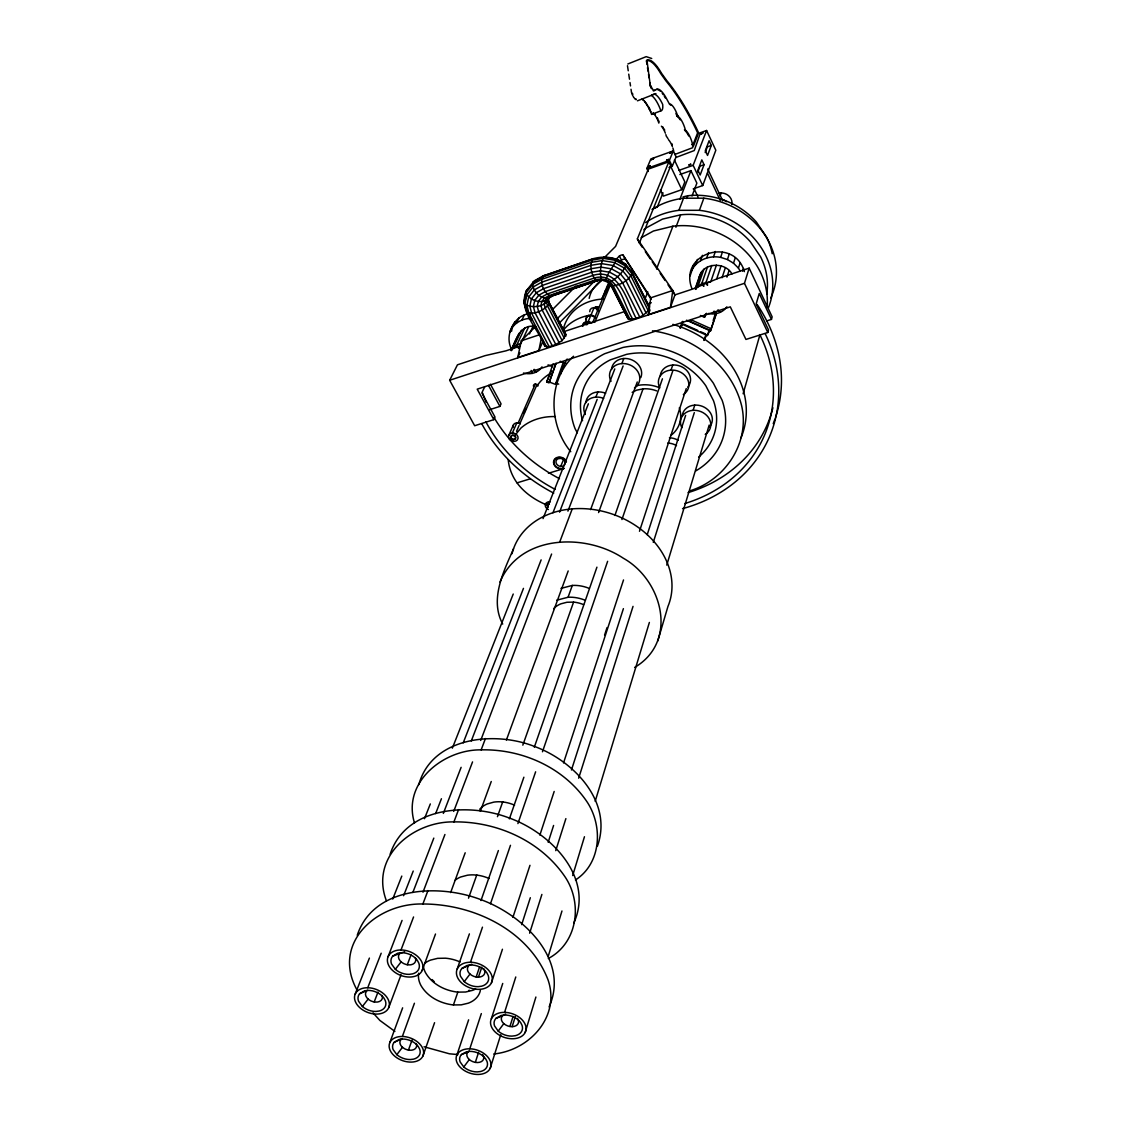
<?xml version="1.0" encoding="UTF-8"?>
<svg xmlns="http://www.w3.org/2000/svg" width="1131" height="1131" viewBox="0 0 1131 1131"><rect width="100%" height="100%" fill="white"/><g stroke="black" fill="none" stroke-linecap="round" stroke-linejoin="round"><path stroke-width="1.5" d="M744.382 271.61C734.231 236.011 678.331 252.934 691.819 288.363M702.761 132.85L700.881 133.91M700.966 134.151L702.902 133.161M690.716 164.094L688.722 165.112L690.801 164.334M699 280.248C698.972 263.085 724.405 260.37 731.997 273.928M615.731 259.72L619.406 256.016A2.828 0.975 -26.7 0 1 622.842 254.843L650.792 297.792L648.275 314.616L670.457 307.321L672.775 290.483L637.361 238.881L668.845 161.79L648.317 169.113L615.589 246.388L604.421 257.557M544.294 343.513L544.789 346.326L549.185 346.722L555.83 344.545L562.149 340.601L545.241 308.099L544.223 304.211L544.93 301.086L547.036 298.443L551.023 296.237L597.946 280.474L552.578 295.855C544.181 303.207 531.188 291.614 532.998 282.283L542.201 277.166L591.81 260.13L602.979 258.292L615.363 260.328L625.853 266.138L632.172 273.956L649.505 308.791C645.08 315.408 636.131 320.342 628.115 318.871L610.627 284.828L610.839 283.259L612.422 286.397M357.24 935.252C373.725 885.842 439.492 883.721 481.014 899.696C522.465 914.583 570.264 959.569 549.086 1006.901M595.288 259.451L592.757 258.843L543.318 275.823L534.27 280.856L526.339 290.752C517.546 311.237 538.596 328.457 544.789 346.326M390.138 854.258C405.704 806.389 468.913 802.331 509.417 818.066C549.977 832.473 594.595 877.175 573.884 922.811M562.149 340.601L565.981 334.79L548.365 301.27L547.362 297.382M418.809 784.645C431.915 736.875 494.544 730.654 534.341 746.403C573.488 760.569 613.398 801.893 597.366 846.271M527.597 313.909C512.795 317.062 504.157 336.868 511.975 349.917M511.58 331.284L512.301 326.958M513.516 548.789C503.479 571.89 489.469 599.303 502.701 624.086M596.405 309.314L597.507 307.519L594.199 308.183M594.878 307.844L597.465 307.844L597.578 308.961M596.645 309.809L598.257 307.476M597.394 308.876C598.469 311.025 598.426 304.027 594.001 308M534.949 327.113L521.306 340.784L517.758 357.552L538.823 350.624L541.198 338.876M626.15 264.711C623.124 272.317 616.31 279.315 608.732 282.425L601.579 279.965L596.758 280.742C591.075 275.837 589.279 265.46 592.757 258.843C604.138 255.465 616.833 257.119 626.15 264.711L615.872 259.027L603.742 257.034C600.717 263.975 599.402 272.67 601.579 279.965M608.492 280.375L608.167 281.817L611.461 285.79L628.115 318.871M634.661 667.431C678.699 641.348 662.483 580.118 623.294 558.205C585.151 532.786 519.808 534.624 499.987 582.041M520.345 346.072L505.953 350.836L485.086 355.657L457.447 364.818L449.657 380.27L474.667 425.737L493.823 419.643L477.211 389.163L730.301 306.84L745.951 339.441L767.793 332.5L768.515 329.927L756.172 303.9L759.24 293.509L771.455 319.394L766.761 320.893M771.455 319.394L772.162 316.878L749.16 268.132L717.817 278.523L693.105 288.886L674.938 294.894L670.457 307.321M743.124 393.758L759.961 334.677M657.775 640.994L667.94 606.47A82.45 65.739 19.4 0 0 611.843 513.926A82.45 65.739 19.4 0 0 512.032 553.709M525.166 1032.476A18.28 12.498 18.5 0 0 504.709 1012.372A18.28 12.498 18.5 0 0 494.996 1031.825A18.28 12.498 18.5 0 0 525.166 1032.476L535.896 997.033M548.167 956.543L561.966 910.978M572.696 875.55L584.458 836.742M595.189 801.313L649.378 622.446M666.753 565.09L709.194 425.03M767.793 332.5L744.467 283.316L749.16 268.132M693.869 264.597L690.108 275.879M742.699 271.186L743.548 268.499M495.958 1018.352L501.174 1015.468L504.61 1015.03A14.618 9.995 18.5 0 1 520.642 1022.58L522.041 1025.308A14.618 9.995 18.5 0 1 515.326 1035.699L511.891 1036.123A14.618 9.995 18.5 0 1 498.205 1031.119L494.544 1025.902A14.618 9.995 18.5 0 1 495.958 1018.352L502.461 1015.836A8.892 6.093 18.5 0 0 509.925 1026.496L513.078 1016.387M512.145 1026.665L515.312 1016.557M504.582 1012.372L515.778 976.986M529.633 933.188L541.89 894.437M555.745 850.639L565.882 818.632M578.662 778.199L633.035 606.372M653.28 542.357L694.321 412.631M490.161 1068.413A17.969 12.073 19 0 0 469.902 1048.805A17.969 12.073 19 0 0 460.628 1067.664A17.969 12.073 19 0 0 490.161 1068.413L500.75 1034.752M693.105 410.327L694.759 405.11M740.141 270.973L738.43 268.089L740.141 262.745M686.517 320.214L710.48 330.945L716.616 313.047M738.43 268.089L733.51 263.198L735.235 257.868M491.363 1018.748L502.73 983.447M521.674 924.621L530.326 897.731M548.182 842.27L553.596 825.46M571.452 769.999L623.407 608.648M647.215 534.694L685.64 415.36M682.785 321.345L681.526 323.961L707.384 335.539L709.01 330.563M726.922 277.166L729.099 270.465M713.18 320.412L715.866 312.156M710.48 330.945L716.135 313.443M461.42 1054.573L466.481 1051.802L469.846 1051.378A14.364 9.656 19 0 1 485.609 1058.8L487.023 1061.458A14.364 9.656 19 0 1 480.562 1071.509L477.211 1071.905A14.364 9.656 19 0 1 463.767 1066.985L460.119 1061.896A14.364 9.656 19 0 1 461.42 1054.573L467.909 1051.986A8.737 5.895 19 0 0 475.331 1062.377L478.597 1052.297M705.532 335.723L703.991 340.445L706.917 334.536M733.51 263.198L727.445 259.536L729.184 254.221M604.576 635.099L607.036 627.592M722.059 277.759L725.353 267.722M469.789 1048.805L481.325 1013.602M491.448 982.811A18.492 12.823 19.4 0 0 470.595 962.255A18.492 12.823 19.4 0 0 461.038 982.358A18.492 12.823 19.4 0 0 491.448 982.811L502.447 949.248M512.909 917.354L529.972 865.314M539.869 835.102L554.176 791.46M563.535 762.916L623.52 579.949M639.482 531.273L686.248 388.597M716.587 279.258L721.013 265.912M700.358 315.478L704.5 317.316L705.56 314.135M456.924 1054.94L468.63 1019.823M716.39 265.135L710.777 281.817L701.814 283.528L695.381 289.112L701.163 272.387M691.974 269.927C697.205 259.635 709.674 255.224 720.631 257.359L722.412 252.043M476.165 977L479.558 966.977M707.101 285.026L706.126 282.128L711.795 265.446M478.427 977.156L481.82 967.118M470.468 962.241L482.47 927.166M490.472 903.782L510.477 845.309M517.913 823.594L535.627 771.809M542.484 751.762L607.63 561.315M621.923 519.553L672.789 370.869M713.548 256.808L715.358 251.492M670.994 370.12L672.761 365.016M418.668 973.211A32.135 22.153 19.8 0 0 420.831 985.285C427.447 996.906 440.44 1003.522 453.432 1004.95L457.829 992.127L465.604 992.014L472.602 990.346A31.922 22.125 19.8 0 0 475.656 988.946M703.468 286.143L701.814 283.528L707.525 266.845M695.834 289.395L698.463 281.775M706.705 257.925L708.543 252.623M698.152 285.903L703.906 269.206M457.221 968.914L469.393 933.895M480.986 900.559L498.375 850.554M509.388 818.872L523.879 777.209M534.313 747.195L596.928 567.168M614.896 515.482L662.427 378.8M680.127 327.962L682.29 321.713M681.116 327.552L682.742 322.844M695.268 288.334L699.495 276.148M700.556 260.625L702.422 255.323M414.427 1003.254L402.353 1036.477A17.87 11.974 20.2 0 0 393.772 1055.336A17.87 11.974 20.2 0 0 422.909 1056.043L434.573 1022.693M695.537 264.725L697.417 259.409M720.108 196.031L721.168 193.005M549.355 382.066L556.028 363.235L549.03 382.914L546.683 382.024L553.073 363.942M468.517 898.184L476.787 874.899M497.442 816.681L502.758 801.709M522.819 745.159L573.573 602.116A26.253 20.612 19.5 0 1 583.554 604.618M563.323 362.316L555.42 384.342L547.008 381.175M556.692 600.193L568.059 597.253L572.314 585.434A31.852 25.108 19.5 0 1 588.544 588.12M598.582 512.569L643.044 388.866A26.677 22.436 19.2 0 1 656.687 390.902M408.447 1050.091L412.037 1040.124M768.373 307.844A78.364 68.68 18.8 0 0 699.41 210.309L703.85 198.179L683.534 198.222A77.572 68.242 18.7 0 0 652.036 209.461M422.174 970.483A18.393 12.695 20.7 0 0 401.137 949.969A18.393 12.695 20.7 0 0 392.174 970.073A18.393 12.695 20.7 0 0 422.174 970.483L435.506 934.022M450.647 892.571L465.194 852.788M480.336 811.337L491.25 781.507M506.391 740.056L568.186 570.957M590.608 509.629L637.262 381.981M389.813 1042.626L402.636 1007.834M693.204 188.891L702.719 185.555L715.824 150.239L706.592 130.489L700.061 132.836M648.275 314.616L650.042 309.951M381.189 953.235L367.731 987.745A18.082 12.271 21.1 0 0 359.305 1007.226A18.082 12.271 21.1 0 0 388.668 1007.763L401.067 974.752M535.967 326.788C520.939 322.717 515.397 340.191 511.226 350.737M357.226 990.388C330.931 943.395 376.566 902.92 422.881 903.994L427.97 890.564M386.42 900.827C369.625 856.888 412.617 821.219 453.927 821.898L458.564 809.612M414.483 822.916C401.972 782.496 443.451 749.288 481.156 749.867L485.439 738.529M559.774 541.862L572.244 508.865M692.031 195.946L696.866 183.137L690.928 170.625L679.858 174.556M704.062 164.674L700.16 175.022L697.884 170.216L701.814 159.895L704.062 164.674L700.047 166.087L697.813 171.997M711.3 145.432L707.539 155.428L705.306 150.677L709.095 140.725L711.3 145.432L707.356 146.846L705.193 152.558M407.301 964.757L411.02 954.861M401.01 949.969L413.564 916.972M422.98 892.232L444.935 834.494M453.715 811.394L472.546 761.898M480.703 740.452L551.603 554.034M567.918 511.141L623.124 365.963M675.9 227.26L680.622 214.833A73.43 64.34 18.8 0 1 750.235 241.596L760.626 256.864A73.43 64.34 18.8 0 1 766.733 294.187M686.814 198.519L687.874 195.734A72.271 63.718 18.7 0 1 756.385 222.058L766.592 237.142A72.271 63.718 18.7 0 1 772.233 253.768M645.66 222.553A78.364 68.68 18.8 0 1 678.897 210.324L683.534 198.222M645.264 298.372L647.78 291.812M656.574 268.853L672.917 226.214A78.986 68.892 18.8 0 1 767.115 306.982M621.88 363.574L623.803 358.513M660.405 189.867L663.416 196.115L681.809 189.655L684.835 181.879L674.415 160.022M679.901 199.226L690.928 170.625M702.719 185.555L693.147 165.324L706.592 130.489M388.103 956.642L402.07 920.422M412.857 892.444L433.809 838.113M443.338 813.415L461.123 767.327M471.274 740.975L541.127 559.887M559.534 512.145L614.783 368.918M374.191 1001.953L378.008 992.071M646.96 64.297L646.437 60.918L647.427 59.971A31.47 9.868 69.4 0 1 661.395 73.091L666.781 80.612A127.294 40.914 70.1 0 1 696.795 128.976L698.619 132.878L693.402 146.224L692.624 144.627A12.045 3.746 69.9 0 0 685.556 130.305L685.23 129.471A12.102 3.775 69.8 0 0 678.543 116.762L677.37 114.966A12.158 3.803 69.7 0 0 670.33 104.109L669.665 103.995M403.611 895.71L413.225 871.054M435.661 813.542L441.429 798.74M463.215 742.869L523.469 588.374M552.946 512.767L597.168 399.37M692.455 146.055L697.629 132.85L695.819 128.976A125.965 40.518 70.1 0 0 666.102 81.107L660.773 73.656A31.145 9.783 69.4 0 0 646.932 60.692L646.437 60.918M595.881 397.094L597.889 391.976M355.162 994.163L369.413 958.084M392.74 899.046L401.802 876.087M424.478 818.703L430.317 803.943M452.343 748.185L513.234 594.029M543.036 518.606L588.389 403.809M511.834 440.949L512.583 439.068A2.46 2.022 23.7 0 1 511.452 435.675A2.46 2.022 23.7 0 1 515.354 436.354A2.46 2.022 23.7 0 1 513.813 439.295M657.238 207.129L663.006 192.807M669.001 167.501L672.224 166.356L676.098 156.785L673.298 150.89L650.89 158.934L646.819 168.505L648.247 171.445M642.366 247.35L639.397 243.038L670.725 165.734L668.845 161.79M672.224 166.356L669.396 160.432L673.298 150.89M547.588 505.288C536.264 500.821 524.628 493.286 517.023 482.866A53.666 44.491 22.5 0 1 508.243 459.723M560.707 466.424L562.984 466.099A4.708 3.902 22.5 0 0 564.977 461.787A4.708 3.902 22.5 0 0 560.439 458.408L558.149 458.734A4.708 3.902 22.5 0 0 556.169 463.06A4.708 3.902 22.5 0 0 560.707 466.424L563.676 459.243M592.602 322.745L608.068 285.592M594.793 322.392L610.754 283.909M610.613 283.782L602.144 298.287L608.902 282.086M586.819 324.894L594.114 307.66M585.872 324.569L587.102 321.656M546.683 382.024L551.532 370.812M513.658 439.634L512.428 439.422L513.658 439.634A2.46 2.022 23.7 0 0 515.199 436.707A2.46 2.022 23.7 0 0 511.297 436.029A2.46 2.022 23.7 0 0 512.428 439.422M517.984 423.418L535.274 384.088A2.361 1.979 23.8 0 1 538.003 385.982M523.936 413.183L526.014 408.447M514.478 435.972L520.868 428.112A53.666 44.491 22.5 0 1 555.392 416.576M516.542 431.293L519.072 425.496M519.765 423.927L537.013 384.582M512.343 433.032L516.81 422.909M508.78 435.35L513.262 425.214M538.823 350.624L543.036 341.237M493.823 419.643L495.01 417.056L481.834 392.853L484.704 386.83M489.751 409.648L499.902 406.397L501.061 403.852L490.416 384.201M517.758 357.552L519.935 352.858M529.478 333.984L533.026 326.308M528.686 326.647L520.854 343.527L516.867 344.87L511.141 350.2L519.072 333.292M605.509 290.823L606.06 289.819L605.057 291.883L606.287 289.889L605.212 291.968L605.792 290.978M609.326 283.74L608.86 284.8L609.722 283.004M609.51 283.839C611.136 280.728 607.927 286.85 609.609 283.881M509.728 332.358C512.484 324.512 520.119 319.493 528.191 318.546L530.086 314.517M518.281 348.037L516.867 344.87L524.756 327.99M513.559 347.146L521.476 330.266M521.942 320.031L524.473 314.658M512.385 327.184L514.958 321.798M516.542 322.985L519.101 317.599M680.297 328.032L682.46 323.593M704.5 317.316L706.479 313.301M707.384 335.539L709.957 330.337L688.623 320.78M602.144 298.287L610.09 283.513M615.349 259.579C617.894 262.816 600.01 280.05 608.732 282.425M498.205 1031.119L503.818 1023.612M463.767 1066.985L469.323 1059.549M464.261 981.609A14.802 10.25 19.4 0 0 478.116 986.67L481.566 986.204A14.802 10.25 19.4 0 0 488.21 975.459L486.768 972.66A14.802 10.25 19.4 0 0 470.524 964.983L467.061 965.464L461.844 968.475A14.802 10.25 19.4 0 0 460.501 976.251L464.261 981.609L469.987 974.074M396.84 1054.658A14.293 9.571 20.2 0 0 410.228 1059.549L413.522 1059.153A14.293 9.571 20.2 0 0 419.643 1049.087L418.201 1046.444A14.293 9.571 20.2 0 0 402.466 1039.05L399.172 1039.474L394.238 1042.259A14.293 9.571 20.2 0 0 393.121 1049.582L396.84 1054.658L402.466 1047.278M362.387 1006.505A14.463 9.811 21.1 0 0 375.93 1011.453L379.253 1011.015A14.463 9.811 21.1 0 0 385.303 1000.624L383.805 997.91A14.463 9.811 21.1 0 0 367.872 990.403L364.55 990.855L359.616 993.753A14.463 9.811 21.1 0 0 358.584 1001.303L362.387 1006.505L368.126 999.097M395.341 969.324A14.717 10.165 20.7 0 0 409.125 974.357L412.518 973.89A14.717 10.165 20.7 0 0 418.823 963.145L417.325 960.346A14.717 10.165 20.7 0 0 401.137 952.712L397.73 953.193L392.655 956.204A14.717 10.165 20.7 0 0 391.51 963.98L395.341 969.324L401.137 961.845M549.002 297.821L546.683 302.585L547.588 306.077L564.397 338.438M524.162 300.69L525.604 298.909M542.018 366.854C538.257 373.046 530.156 374.898 523.497 373.018M527.725 289.154L526.339 290.752L523.893 302.486L527.06 312.552C534.864 314.771 544.167 310.431 548.959 304.154L548.323 299.008L548.959 304.154L565.726 336.444M726.894 306.812C722.893 312.637 715.174 315.111 708.416 313.457M532.998 282.283L544.888 275.455L593.959 258.603M556.919 319.027L596.122 279.484M559.11 323.254L601.918 279.965M552.324 309.724L575.891 286.129M573.53 356.237C547.432 380.709 548.507 425.072 570.773 451.736M650.438 86.465L646.932 60.197M392.655 956.204L404.672 951.722M359.616 993.753L367.745 990.261M461.844 968.475L471.712 964.234M394.238 1042.259L402.184 1038.682M575.439 879.989C601.409 863.321 603.162 826.054 587.003 801.794C563.803 767.468 522.041 748.863 481.156 749.867M502.461 1015.836L505.628 1014.069M467.909 1051.986L469.238 1050.968M548.295 958.523C578.21 942.731 582.917 902.043 564.27 875.719C539.685 840.404 496.396 821.318 453.927 821.898M654.637 90.296L653.76 90.862A5.188 1.64 69.3 0 1 653.195 90.734M671.121 105.381A12.045 3.761 69.7 0 0 669.609 104.377L666.979 99.5A20.047 6.305 69.6 0 0 657.309 89.08L656.715 89.505A19.835 6.249 69.6 0 1 658.341 89.83M641.15 237.779L653.449 231.007L672.917 226.214M550.246 296.379L553.681 294.484L551.023 296.237C543.983 293.452 539.02 282.439 543.318 275.823L544.888 275.455M654.368 208.472L657.351 206.86M656.644 89.278L654.326 90.452A5.245 1.654 69.3 0 1 650.961 86.013L650.905 85.829M632.158 392.358L636.527 390.195L643.044 388.866M690.348 490.684C725.522 479.7 750.065 442.56 741.653 405.831C731.517 364.917 693.091 336.656 652.502 330.817M564.03 468.39L563.295 468.729A6.984 5.796 22.5 0 1 554.614 465.647A6.984 5.796 22.5 0 1 555.83 458.055L557.314 457.376A6.984 5.796 22.5 0 1 566.447 461.165M561.004 588.389L572.314 585.434M627.832 63.986L646.197 56.649L651.725 58.487M637.46 100.815L655.909 93.604M598.356 307.646L594.849 307.575M648.36 107.502L649.646 108.76L648.925 107.275M642.026 99.033A17.53 5.655 69.5 0 1 651.612 114.401L660.872 110.824A14.208 4.482 69.4 0 0 662.667 104.391A16.498 5.217 69.5 0 0 653.308 94.382L651.315 95.4A17.573 5.598 69.5 0 1 660.872 110.824M665.862 134.617A10.009 3.195 69.7 0 1 666.272 136.073L667.997 138.632M674.698 154.495L692.851 147.638M676.14 157.393L694.278 150.55L700.174 133.599M646.819 168.505L669.396 160.432M678.826 170.413L693.147 165.324M555.293 293.933L560.142 292.293M574.661 287.373L582.734 284.63M592.418 281.35L597.267 279.71M521.306 340.784L538.992 334.917M650.792 297.792L672.775 290.483L674.938 294.894L668.025 284.814M564.468 331.468L624.581 311.562M647.95 303.829L651.286 302.726M449.657 380.27L744.467 283.316M517.023 482.866L530.368 478.795M548.422 473.267L563.719 468.616M563.62 468.107L562.121 468.517A6.475 5.358 22.5 0 1 554.543 464.629A6.475 5.358 22.5 0 1 556.989 457.998L558.488 457.574A6.475 5.358 22.5 0 1 566.362 462.183M682.997 196.907L687.874 195.734M680.622 214.833L662.455 219.131L646.607 227.642A73.43 64.34 18.8 0 0 643.836 229.791M468.701 990.431L469.506 990.275M677.596 115.701L676.819 115.843L677.752 116.889A11.989 3.732 69.8 0 1 680.198 119.801M677.116 116.436L677.907 116.309M493.738 1053.979C529.421 1050.459 560.637 1016.684 548.068 979.955C529.039 930.389 473.748 903.98 422.881 903.994M545.481 504.03L548.903 503.945A2.418 1.979 22.3 0 0 547.828 506.518M573.573 602.116L566.942 602.258L560.849 603.841A26.253 20.612 19.5 0 0 553.625 608.662M453.432 1004.95L461.25 1004.851L468.276 1003.183A32.135 22.153 19.8 0 0 480.392 990.318M678.897 210.324L699.41 210.309M684.439 129.782L685.301 129.782M685.556 130.305L684.693 130.291A11.932 3.704 69.9 0 1 688.751 136.017M528.191 318.546L531.542 318.589M697.629 132.85L698.619 132.878M457.942 1054.573L449.445 1053.809L424.054 1046.769M691.691 144.471L692.624 144.627M457.829 992.127C444.921 990.728 432 984.126 425.454 972.561A31.922 22.125 19.8 0 1 423.347 966.454M720.631 257.359L727.445 259.536M560.198 361.256L566.108 363.362M548.04 364.875L552.72 366.642M555.929 383.07L558.686 384.116M690.688 319.621L711.47 328.923M683.986 324.272L697.742 330.436M700.796 331.807L705.391 333.857M619.76 262.01L624.171 264.442M394.889 1031.401L379.86 1020.416L373.004 1012.839M717.605 310.233L720.433 312.326L718.256 310.106M533.959 370.063L536.25 372.127L534.129 369.342M432.07 979.545L434.205 981.68M594.864 317.754L594.185 317.005A4.821 4.128 23 0 0 588.445 316.1M701.814 283.528L704.019 286.03M610.627 284.828L611.461 285.79C619.661 285.903 629.628 280.304 632.356 272.415L625.57 264.131M714.071 311.11L716.135 313.683M565.981 334.79L548.365 301.27M645.32 251.676L650.254 258.886M652.234 261.756L657.168 268.966M660.136 273.278L665.07 280.488M516.867 344.87L518.818 347.768M649.081 108.972L650.919 111.729M527.06 312.552L524.954 303.674M622.842 254.843L651.088 299.291M577.333 432.805L575.071 428.677A78.689 66.163 19.1 0 1 604.661 353.72L622.983 347.457A78.689 66.163 19.1 0 1 713.435 383.282L722.101 400.218A78.689 66.163 19.1 0 1 695.678 470.963M488.479 385.332L499.902 406.397M598.78 310.799L597.521 309.032A4.793 4.114 23 0 0 589.732 311.704M706.126 282.128L707.667 285.054M552.38 345.93L535.02 312.75L533.394 306.558L534.765 300.379L538.922 295.12L545.269 291.614L592.87 275.427C619.463 267.142 626.956 301.496 636.145 318.362M549.185 346.722L531.669 313.301L529.817 306.261L531.429 298.909L536.377 292.66L543.615 288.645L591.881 272.189L600.66 270.761L609.807 272.274L617.568 276.572L622.545 282.708L639.679 316.949M546.57 346.864L528.926 313.245L526.862 305.412L528.7 297.001L534.355 289.861L542.385 285.394L591.259 268.711L600.999 267.114L611.475 268.853L620.339 273.744L625.867 280.573L643.115 315.082M528.955 314.277L532.192 320.426M541.876 338.89L543.488 341.972M559.195 342.707L542.159 310.007L540.971 305.483L541.862 301.525L544.534 298.16L549.171 295.615L595.429 279.923C601.961 277.83 609.821 279.781 613.285 286.044L630.052 319.38M555.83 344.545L538.625 311.605L537.239 306.289L538.356 301.284L541.735 297.029L547.178 294.018L594.086 278.085C618.742 270.86 623.252 304.762 632.823 319.211M597.21 306.939L597.875 308.24M597.564 308.084L598.143 308.848M596.504 307.024L597.027 307.802M597.324 308.48L597.649 309.371M648.275 310.799L630.928 275.978L624.708 268.259L614.387 262.562L602.215 260.554L591.216 262.364L541.65 279.357L532.574 284.404L526.028 292.717C529.039 300.676 542.484 304.847 548.634 298.4L548.903 296.435L548.097 300.804C542.767 307.137 531.782 308.395 524.826 304.112L526.848 294.88L533.04 287.02L541.707 282.199L591.018 265.318L601.536 263.594L613.044 265.502L622.799 270.889L628.751 278.254L646.07 312.962M619.406 256.016L621.485 260.187A2.813 0.975 -26.7 0 1 624.92 259.013M649.646 307.151L631.48 271.468L648.685 306.049M637.361 238.881L639.397 243.038M598.115 307.165L598.511 307.957M670.556 166.13L681.809 189.655M694.236 189.047L698.011 196.992M707.737 168.971L722.723 200.837M707.483 173.241L720.263 200.385M531.118 370.445L532.291 373.442M658.836 123.109L658.496 122.077A10.052 3.223 69.6 0 0 653.223 113.439M647.483 67.676L648.006 71.069M648.53 74.448L649.067 77.827M649.844 82.902L650.367 86.281M627.479 65.725L628.242 70.772M628.737 74.137L629.5 79.184M630.009 82.549L630.518 85.914M631.027 89.278L631.536 92.657M560.58 374.191A95.753 80.782 19.1 0 1 567.14 359.022M672.846 324.371A95.753 80.782 19.1 0 1 741.031 437.754M568.059 597.253A32.092 25.193 19.5 0 1 584.416 599.953M698.661 457.08A69.189 58.19 19.1 0 0 713.477 400.657L705.843 385.798A69.189 58.19 19.1 0 0 626.475 354.371L610.372 359.842A69.189 58.19 19.1 0 0 582.536 420.661M679.307 407.839A32.969 27.724 19.1 0 1 670.711 435.534M636.866 385.657A32.969 27.724 19.1 0 1 658.68 387.396M611.532 369.385A15.353 13.035 20.6 0 1 629.727 359.135A15.353 13.035 20.6 0 1 640.768 377.641M669.425 437.824A15.099 12.582 17.9 0 1 678.19 440.312M682.247 415.727A15.283 12.879 17.1 0 1 702.563 406.411A15.283 12.879 17.1 0 1 709.533 426.825M585.872 402.579A15.17 12.724 21.1 0 1 605.594 393.249M660.235 375.902A15.41 13.12 18.4 0 1 680.622 366.303A15.41 13.12 18.4 0 1 687.747 387.099M703.85 198.179A77.572 68.242 18.7 0 1 770.748 297.934M721.677 199.353A10.221 9.161 18.5 0 1 726.413 201.714M718.595 193.344A10.165 9.119 18.5 0 1 728.505 195.635A10.165 9.119 18.5 0 1 731.842 204.541M455.143 880.229A30.763 21.899 19.8 0 1 460.699 876.992L467.513 875.196A30.763 21.899 19.8 0 1 489.087 878.49M479.714 809.259A29.547 21.616 19.7 0 1 487.221 803.957L493.809 802.119A29.547 21.616 19.7 0 1 514.563 805.173M424.775 963.329A32.135 22.153 19.8 0 1 430.529 960.106L437.598 958.353L445.501 958.197A32.135 22.153 19.8 0 1 460.077 961.944M562.998 330.577A49.651 42.54 22.6 0 1 588.601 315.45M563.323 329.192A49.043 42.229 22.6 0 1 603.176 299.051M589.18 298.344A36.984 32.191 22.7 0 1 595.019 286.27M596.136 284.984A36.984 32.191 22.7 0 1 602.894 279.541M611.009 381.345A15.41 13.063 20.6 0 1 616.961 364.719A15.41 13.063 20.6 0 1 636.993 370.374A15.41 13.063 20.6 0 1 634.449 387.99M415.43 958.07A8.949 6.192 20.7 0 1 406.17 964.517A8.949 6.192 20.7 0 1 399.512 953.843M482.626 1054.559A8.737 5.895 19 0 1 475.331 1062.377M667.7 443.098A15.155 12.611 17.9 0 1 676.494 445.6M402.466 1036.477A17.87 11.974 20.2 0 1 422.909 1056.043M416.349 1043.871A8.695 5.839 20.2 0 1 407.358 1049.851A8.695 5.839 20.2 0 1 400.897 1039.714M681.866 427.73A15.339 12.908 17.1 0 1 688.171 411.43A15.339 12.908 17.1 0 1 708.133 417.085A15.339 12.908 17.1 0 1 705.235 434.361M517.461 1018.395A8.892 6.093 18.5 0 1 509.925 1026.496M585.307 414.469A15.226 12.752 21.1 0 1 587.555 400.374A15.226 12.752 21.1 0 1 603.615 398.395M382.08 995.506A8.808 5.98 21.1 0 1 373.089 1001.713A8.808 5.98 21.1 0 1 366.458 991.336M367.844 987.745A18.082 12.271 21.1 0 1 388.668 1007.763M659.797 387.933A15.466 13.148 18.4 0 1 666.032 371.265A15.466 13.148 18.4 0 1 686.164 376.962A15.466 13.148 18.4 0 1 683.35 394.578M483.686 968.617A9.006 6.249 19.4 0 1 476.179 977A9.006 6.249 19.4 0 1 468.531 966.072M582.804 326.378A5.485 4.694 22.9 0 1 585.363 322.42A5.485 4.694 22.9 0 1 590.75 322.844M582.451 325.855A5.853 5.005 22.9 0 1 585.674 321.939A5.853 5.005 22.9 0 1 591.4 322.886M759.806 334.606A154.268 130.659 20.7 0 1 684.707 503.564M555.208 489.398A154.268 130.659 20.7 0 1 485.863 421.778M765.334 333.984A159.598 135.183 20.7 0 1 682.544 508.639M553.738 493.13A159.598 135.183 20.7 0 1 481.947 424.097M757.134 304.493A158.382 134.603 20.7 0 1 765.729 318.843L768.203 323.763A158.382 134.603 20.7 0 1 775.484 417.466M774.947 419.021A158.382 134.603 20.7 0 1 773.222 423.644M772.911 407.768A153.095 130.093 20.7 0 1 688.03 492.635M559.435 478.667A153.095 130.093 20.7 0 1 493.964 417.367M486.259 402.325A153.095 130.093 20.7 0 1 482.584 393.008M536.985 385.982A51.715 43.572 22.6 0 1 550.387 373.428M585.943 320.709A5.457 4.68 23 0 1 588.912 315.28A5.457 4.68 23 0 1 595.641 317.839M586.367 319.677A4.821 4.128 23 0 1 586.438 318.589M586.833 317.585A4.821 4.128 23 0 1 587.526 316.737M548.422 509.53A4.835 3.958 22.3 0 1 545.326 504.525A4.835 3.958 22.3 0 1 550.26 501.881M533.479 386.265A2.361 1.979 23.8 0 1 535.274 384.088M548.04 507.324A2.418 1.979 22.3 0 1 549.355 504.172M513.135 427.334A4.877 4.015 23.7 0 1 515.1 423.319A4.877 4.015 23.7 0 1 520.373 423.927M659.246 90.353A19.835 6.249 69.6 0 1 660.207 91.116M662.229 93.293A19.835 6.249 69.6 0 1 663.261 94.679M664.293 96.248A19.835 6.249 69.6 0 1 665.311 97.959M651.399 88.6A5.188 1.64 69.3 0 1 650.735 87.214M675.942 113.383A12.045 3.761 69.7 0 1 676.578 115.122M652.898 113.552A14.18 4.538 69.4 0 1 651.612 114.401M653.294 112.591A14.18 4.538 69.4 0 1 653.124 113.114M661.381 126.191A10.009 3.195 69.7 0 1 665.353 133.175M662.625 126.785A10.009 3.195 69.7 0 1 663.332 127.775M664.038 128.92A10.009 3.195 69.7 0 1 664.703 130.178M668.435 139.65A9.967 3.181 69.8 0 1 672.38 146.578M672.888 148.02A9.967 3.181 69.8 0 1 673.638 150.875M671.743 143.595A9.967 3.181 69.8 0 1 672.365 144.952M654.453 113.736A10.052 3.209 69.6 0 1 655.146 114.471M657.252 117.681A10.052 3.209 69.6 0 1 657.917 119.009M658.525 120.409A10.052 3.209 69.6 0 1 659.062 121.865M642.804 99.684A17.884 5.768 69.5 0 1 643.709 100.56M644.642 101.634A17.884 5.768 69.5 0 1 647.455 105.833M636.188 99.655A7.323 2.361 69.3 0 1 634.251 98.086M633.728 97.337A7.323 2.361 69.3 0 1 633.204 96.488M632.71 95.541A7.323 2.361 69.3 0 1 631.819 93.477M636.315 99.274A7.323 2.361 69.3 0 1 635.848 98.948M632.809 94.311A7.323 2.361 69.3 0 1 632.385 93.265M671.743 151.78L669.665 152.742L671.743 151.78M671.899 152.091L669.821 153.053L671.899 152.091M668.619 159.414L666.541 160.376L668.619 159.414M668.774 159.725L666.682 160.687L668.774 159.725M653.393 158.368L651.385 159.4L653.393 158.368M653.548 158.679L651.484 159.627L653.548 158.679M650.311 166.328L648.289 167.36L650.311 166.328M650.155 166.017L648.077 166.964L650.155 166.017M509.049 438.545A4.906 4.043 23.7 0 0 517.319 439.987A4.906 4.043 23.7 0 0 513.587 433.102A4.906 4.043 23.7 0 0 509.049 438.545"/></g></svg>
